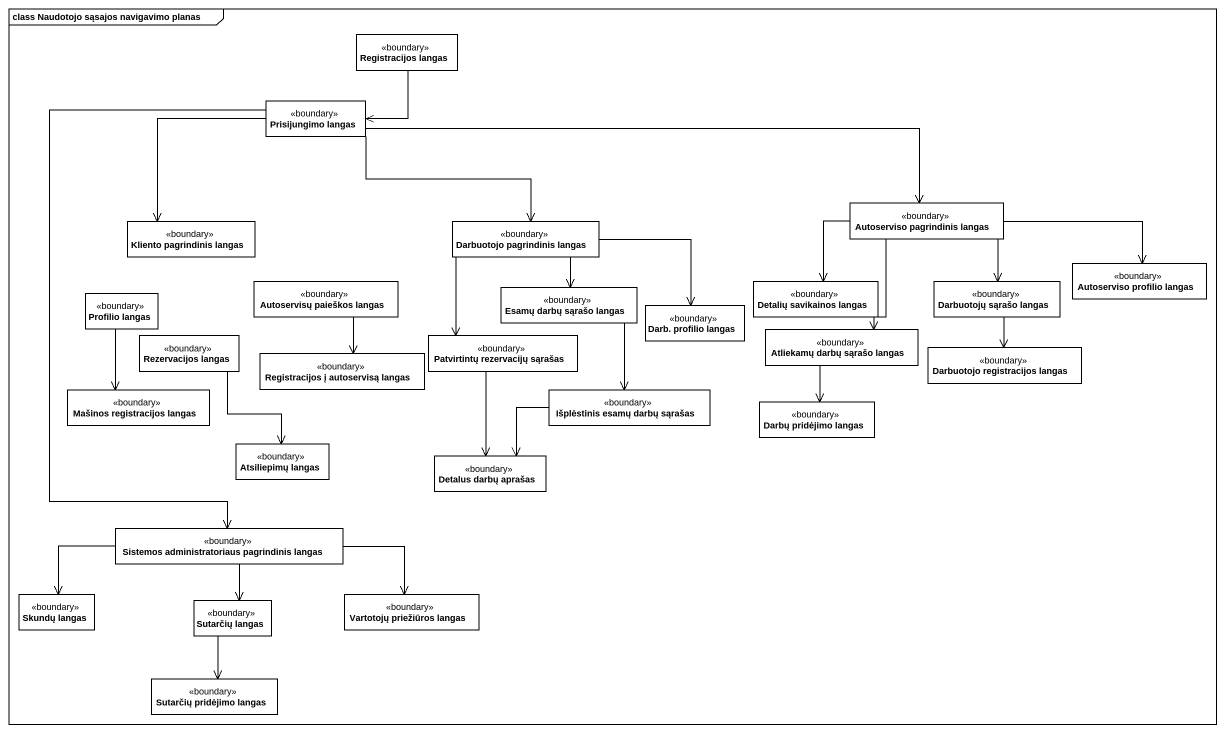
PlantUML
@startuml
mainframe class Naudotojo sąsajos navigavimo planas
hide circle
hide empty members
class "Registracijos langas" as Registracijos_langas <<boundary>>
class "Prisijungimo langas" as Prisijungimo_langas <<boundary>>
class "Autoserviso pagrindinis langas" as Autoserviso_pagrindinis <<boundary>>
class "Kliento pagrindinis langas" as Kliento_pagrindinis_langas <<boundary>>
class "Darbuotojo pagrindinis langas" as Darbuotojo_pagrindinis <<boundary>>
class "Autoservisų paieškos langas" as Autoservisų_paieškos_langas <<boundary>>
class "Esamų darbų sąrašo langas" as Esamų_darbų_sąrašo_langas <<boundary>>
class "Detalių savikainos langas" as Detalių_savikainos_langas <<boundary>>
class "Darbuotojų sąrašo langas" as Darbuotojų_sąrašo_langas <<boundary>>
class "Autoserviso profilio langas" as Autoserviso_profilio_langas <<boundary>>
class "Profilio langas" as Profilio_langas <<boundary>>
class "Darb. profilio langas" as Darb_profilio_langas <<boundary>>
class "Rezervacijos langas" as Rezervacijos_langas <<boundary>>
class "Registracijos į autoservisą langas" as Registracijos_į_autoservisą <<boundary>>
class "Patvirtintų rezervacijų sąrašas" as Patvirtintų_rezervacijų <<boundary>>
class "Atliekamų darbų sąrašo langas" as Atliekamų_darbų_sąrašo <<boundary>>
class "Darbuotojo registracijos langas" as Darbuotojo_registracijos <<boundary>>
class "Mašinos registracijos langas" as Mašinos_registracijos_langas <<boundary>>
class "Išplėstinis esamų darbų sąrašas" as Išplėstinis_esamų_darbų <<boundary>>
class "Darbų pridėjimo langas" as Darbų_pridėjimo_langas <<boundary>>
class "Atsiliepimų langas" as Atsiliepimų_langas <<boundary>>
class "Detalus darbų aprašas" as Detalus_darbų_aprašas <<boundary>>
class "Sistemos administratoriaus pagrindinis langas" as Sistemos_administratoriaus <<boundary>>
class "Skundų langas" as Skundų_langas <<boundary>>
class "Vartotojų priežiūros langas" as Vartotojų_priežiūros_langas <<boundary>>
class "Sutarčių langas" as Sutarčių_langas <<boundary>>
class "Sutarčių pridėjimo langas" as Sutarčių_pridėjimo_langas <<boundary>>
Registracijos_langas --> Prisijungimo_langas
Prisijungimo_langas -right-> Autoserviso_pagrindinis
Prisijungimo_langas --> Kliento_pagrindinis_langas
Prisijungimo_langas -right-> Darbuotojo_pagrindinis
Prisijungimo_langas --> Sistemos_administratoriaus
Autoserviso_pagrindinis --> Detalių_savikainos_langas
Autoserviso_pagrindinis --> Darbuotojų_sąrašo_langas
Autoserviso_pagrindinis -right-> Autoserviso_profilio_langas
Autoserviso_pagrindinis --> Atliekamų_darbų_sąrašo
Darbuotojo_pagrindinis --> Esamų_darbų_sąrašo_langas
Darbuotojo_pagrindinis -right-> Darb_profilio_langas
Darbuotojo_pagrindinis --> Patvirtintų_rezervacijų
Autoservisų_paieškos_langas --> Registracijos_į_autoservisą
Esamų_darbų_sąrašo_langas --> Išplėstinis_esamų_darbų
Darbuotojų_sąrašo_langas --> Darbuotojo_registracijos
Profilio_langas --> Mašinos_registracijos_langas
Rezervacijos_langas --> Atsiliepimų_langas
Patvirtintų_rezervacijų --> Detalus_darbų_aprašas
Atliekamų_darbų_sąrašo --> Darbų_pridėjimo_langas
Išplėstinis_esamų_darbų -left-> Detalus_darbų_aprašas
Sistemos_administratoriaus -left-> Skundų_langas
Sistemos_administratoriaus -right-> Vartotojų_priežiūros_langas
Sistemos_administratoriaus --> Sutarčių_langas
Sutarčių_langas --> Sutarčių_pridėjimo_langas
@enduml
